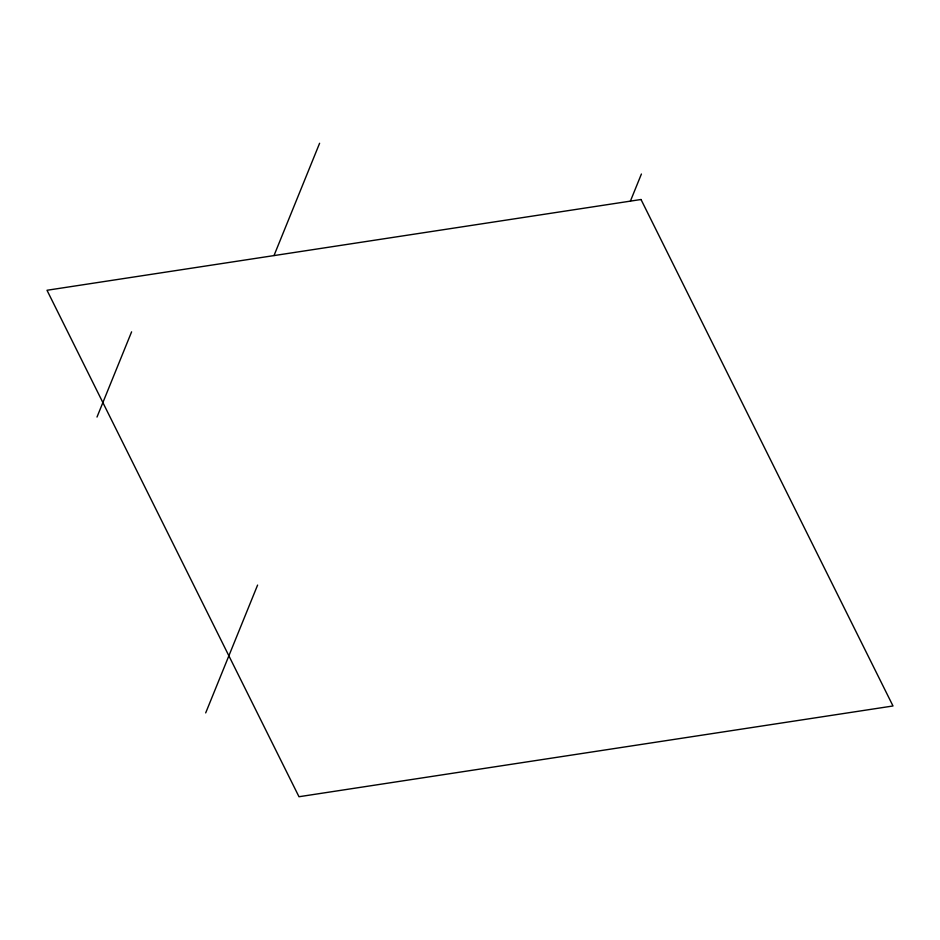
<?xml version="1.0" encoding="UTF-8"?>
<svg xmlns="http://www.w3.org/2000/svg" width="940" height="940" viewBox="0 0 940 940"><rect width="100%" height="100%" fill="white"/><g stroke="black" fill="none" stroke-linecap="round" stroke-linejoin="round"><path stroke-width="1.41" d="M96.996 417.055L131.6 331.844M274.022 255.527L319.6 143.268M205.696 712.896L257.595 585.08M630.423 201.066L641.409 174.018M641.01 199.503L47 290.272L298.99 796.732L893 705.975L641.01 199.503"/></g></svg>
